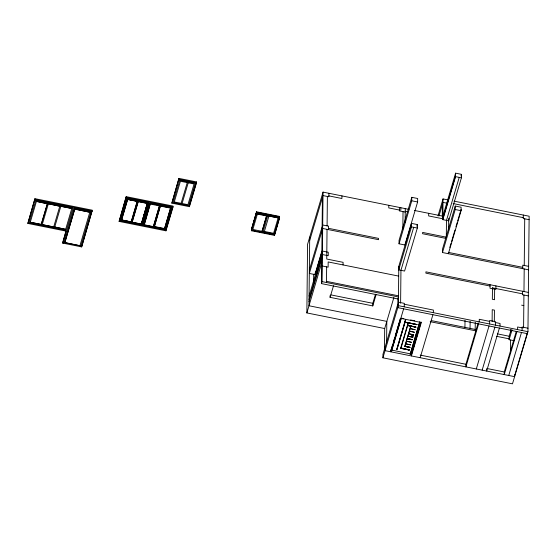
<?xml version="1.0" encoding="UTF-8"?>
<svg xmlns="http://www.w3.org/2000/svg" width="557" height="557" viewBox="0 0 557 557"><rect width="100%" height="100%" fill="white"/><g stroke="black" fill="none" stroke-linecap="round" stroke-linejoin="round"><path stroke-width="0.84" d="M62.621 243.075L66.158 231.127L27.85 223.434L34.938 198.675L92.274 210.191L81.656 246.897L62.621 243.075L65.935 231.058M30.273 222.236L41.253 224.443L30.273 222.236L36.407 201.383L47.387 203.737L36.407 201.383M27.85 223.434L34.938 198.675M42.228 224.638L53.702 226.943L42.228 224.638L48.362 203.785L59.829 206.236L48.362 203.785M89.844 212.12L79.936 245.707L64.807 242.671L74.715 209.077L89.844 212.266L74.715 209.077M65.656 229.338L54.677 226.991L65.656 229.338L71.79 208.492L60.81 206.285L71.79 208.492M79.936 245.707L64.807 242.525M81.656 246.897L92.03 211.026M119.114 221.414L126.202 196.656L173.053 206.062L173.046 206.932L165.965 230.821L119.114 221.414L126.202 196.656M120.333 220.809L126.94 198.222L120.333 220.809L142.049 225.174L148.656 202.295L142.049 224.596L130.951 222.361M132.155 222.201L141.311 224.032L147.438 203.333L138.289 201.495L132.155 222.34L132.162 221.763L138.296 201.056L147.445 202.894L141.304 224.179L121.544 219.924L124.754 220.565M121.544 220.21L127.678 199.218L137.314 201.154L137.551 200.067M130.944 222.946L130.951 222.076M131.187 221.568L131.18 222.146L137.314 201.3L127.678 199.364M137.321 200.861L137.314 201.446L127.671 199.51M137.551 200.645L134.286 199.698M138.296 201.056L138.289 201.641L147.438 203.479M141.304 224.179L147.201 203.723M142.049 225.174L144.994 214.396M170.247 206.925L171.835 207.531L165.227 229.825L143.024 225.369L143.031 224.499M144.235 224.77L150.376 203.486L159.525 205.324L159.518 205.902L153.384 226.608L144.235 224.77L150.376 203.486M153.384 226.608L159.525 205.324M154.122 227.597L154.136 226.727M160.493 205.818L170.623 207.852L164.489 228.836L154.359 226.803L154.366 226.226M154.359 226.803L160.5 205.526M164.489 228.836L170.623 207.852M165.227 229.825L171.835 207.239M165.965 230.821L165.979 229.95M171.855 203.152L178.943 178.393L196.51 181.916L196.503 182.787L189.429 206.675L171.855 203.152L178.943 178.393M189.429 206.675L189.436 205.812M274.476 233.662L274.469 234.121L279.586 216.422L256.526 211.792L251.409 229.832L256.519 212.593L279.572 217.223L279.565 218.135L274.462 235.374L251.402 230.744L256.519 212.934L266.894 214.675M251.402 230.744L256.512 213.505L256.526 211.792M266.65 215.496L261.783 232.262L266.615 215.956L257.39 214.104L252.843 229.463L262.062 231.315M274.462 235.374L279.572 217.223M384.462 350.283L384.685 328.553L306.865 312.923L307.582 244.258L323.046 192.102L408.873 209.341M313.619 282.155L313.695 274.329M322.064 230.452L309.323 273.452L315.178 274.629L315.199 272.895M397.795 307.652L397.886 298.956L321.514 283.617L322.461 194.094M321.514 283.617L322.099 281.626L323.046 192.102M326.493 282.51L326.653 266.866M327.043 229.345L326.736 259.04L343.084 262.326L343.056 264.93M327.084 225.87L327.384 196.461M328.526 229.644L328.567 226.163L322.705 224.993M328.909 193.279L328.867 196.76L323.011 195.584M376.205 294.34L372.779 305.911L330.078 297.341L330.099 295.6M341.942 195.897L341.914 198.508L328.881 195.89M372.779 305.911L372.807 303.307L375.502 294.207M453.997 201.126L529.15 216.22L527.952 331.68L512.482 383.836L382.917 357.81L382.951 354.336L397.809 304.171M385.075 347.171L385.04 350.645L514.605 376.664L514.626 374.931M386.586 343.119L386.809 321.389L308.968 305.758L309.706 237.094M388.793 205.31L388.765 207.914L399.376 210.045M390.917 349.949L390.896 351.822L403.63 308.822M392.601 344.811L390.91 350.52L391.689 350.673L391.696 350.102L411.414 354.064L411.393 355.937L421.301 322.496L400.803 318.374M396.619 349.65L405.419 319.836L405.064 322.113L416.908 324.494L405.064 322.113M398.735 269.873L398.77 266.399L411.532 223.399L417.367 224.568L417.332 228.05L404.591 271.05L398.735 269.873L411.491 226.873L411.532 223.399M382.917 357.81L398.387 305.661L398.791 266.399M399.028 243.799L399.063 240.325L411.797 197.324L417.659 198.501L417.618 201.975L404.883 244.976L399.028 243.799L411.762 200.798L411.797 197.324M399.404 207.441L399.369 210.915L405.224 212.092M400.838 210.344L400.866 207.733M400.608 303.203L400.949 270.319L413.691 227.319M400.622 348.299L409.249 350.033L400.622 348.299L408.114 322.997L404.988 322.252L416.838 324.634L408.434 322.942L400.936 348.362M402.85 228.948L403.031 211.653M404.243 306.837L404.278 303.356L398.422 302.179M405.12 222.173L405.259 208.617M404.723 346.405L409.903 347.443L404.723 346.405L410.697 326.242L407.668 325.518L415.877 327.168L410.92 326.172L404.946 346.447M409.311 349.81L401.005 348.028L409.249 350.033M409.973 347.22L405.016 346.113L409.903 347.443M421.071 322.009L411.407 354.635L410.182 354.391L419.595 322.064M410.648 344.929L405.698 343.822L410.648 344.818M411.414 342.332L406.464 341.225L411.421 342.221M412.159 339.84L407.264 338.51L412.222 339.505M412.897 337.347L407.94 336.24L412.897 337.236M413.635 334.854L408.678 333.747L413.635 334.743M414.387 332.306C406.965 329.953 408.664 331.499 414.387 332.195M415.132 329.786C407.989 327.551 409.13 328.867 415.139 329.667M415.961 326.994L407.752 325.232L415.877 327.279M428.688 213.317L428.66 215.928L442.836 218.776L455.57 175.775M433.36 312.686L433.388 310.075L404.271 304.226M442.293 216.436L442.432 200.917M528.593 269.825L442.488 252.53L442.523 249.049L455.257 206.048L461.112 207.225L461.078 210.706L448.343 253.707L448.357 252.398L522.751 267.339M442.467 217.495L455.598 173.164L461.454 174.341L461.419 177.822L448.684 220.823L442.829 219.646L443.038 198.926L448.162 199.956M448.587 230.306L448.712 218.212M442.488 252.53L455.222 209.529L455.257 206.048M442.829 219.646L455.563 176.646L455.598 173.164M464.942 327.349L465.011 320.4M478.164 322.928L465.917 364.278L465.889 366.882L478.63 323.882M470.066 328.379L470.136 321.424M475.191 329.41L475.26 322.454M479.236 321.897L479.264 319.286L489.673 321.375M486.686 369.319L486.665 371.053L499.406 328.052M489.645 323.986L489.68 320.512L495.535 321.688L495.5 325.163M490.049 284.724L490.014 288.206L495.869 289.382L495.904 285.901M492.116 321.577L492.235 309.699L494.435 310.138L494.31 322.023M500.012 326.068L500.04 323.464L495.528 322.552M516.262 331.457L504.266 371.979L504.238 374.583L516.973 331.582M514.139 340.717L509.119 339.707L509.154 336.233L511.117 329.619M510.456 352.755L510.588 340M510.665 332.223L510.692 329.64M517.585 329.598L517.606 326.987L522.125 327.892M522.097 330.503L522.132 327.029L527.987 328.205M522.501 291.241L522.466 294.723L528.321 295.899M522.738 268.648L522.772 265.167L528.628 266.343M523.295 215.044L523.26 218.525L529.115 219.695M523.587 327.899L523.928 295.015M523.97 291.541L524.2 268.94M524.241 265.459L524.722 218.817M397.775 307.645L527.361 333.671L527.354 332.794L514.612 375.794M527.361 333.671L527.382 331.93M41.253 224.297L47.387 203.59M41.016 225.237L47.624 202.943M53.702 226.943L59.836 206.09M54.44 227.931L61.04 205.637M63.595 243.27L73.977 208.234L91.056 211.66L80.674 246.702M64.807 242.671L74.715 209.223M127.678 199.218L121.544 220.064L131.18 221.999M137.071 201.69L130.944 222.654L120.333 220.523M145.481 212.739L148.413 202.832M149.387 203.319L143.031 224.791L154.129 227.019M143.024 225.369L149.624 203.075L171.835 207.531M160.736 204.725L154.129 227.312L165.227 229.54M165.234 228.962L165.728 227.305M166.459 224.833L167.191 222.354M170.86 209.968L171.354 208.311M166.223 229.129L172.809 206.884M180.879 204.12L187.486 181.819M189.679 204.983L196.51 181.916M251.416 229.491L256.526 212.245L279.579 216.875M267.82 215.35L268.049 214.563L262.939 232.151M274.963 232.025L279.586 216.422M309.664 240.568L322.406 197.568M309.365 269.978L322.099 226.978M315.192 273.759L321.563 252.258M315.178 274.629L322.287 250.65M309.093 296.052L321.828 253.052M309.038 299.527L321.793 256.526M309.017 301.699L321.751 258.699M306.865 312.923L321.709 262.758M330.078 297.341L333.504 285.762M384.685 328.553L393.91 297.403M416.88 226.226L417.367 224.568M397.886 298.956L398.478 296.965L322.099 281.626M393.569 341.545L394.774 337.465M395.261 335.836L400.33 318.701M390.903 350.952L400.455 318.701M391.933 349.288L401.103 318.353M391.689 350.673L401.339 318.103M396.89 349.587L405.691 319.885M396.89 349.705L404.988 322.364M438.025 215.803L443.038 198.926M438.965 215.97L442.397 204.391M412.069 335.314L412.34 334.854M459.226 177.377L446.484 220.377L446.31 237.185L422.617 232.422L422.603 233.731L445.565 238.34M412.953 336.268L412.389 336.693M413.197 335.537L412.932 334.861L412.131 335.098M416.831 324.745L416.908 324.376M460.966 175.998L461.454 174.341M410.182 354.391L419.832 321.821M411.902 351.697L412.626 349.253M413.593 345.988L414.317 343.544M414.798 341.907L419.874 324.78M411.414 354.064L420.591 323.067M449.826 247.44L451.052 243.305M451.539 241.647L454.972 230.076M455.946 226.769L457.172 222.633M457.666 220.976L461.092 209.397M420.173 357.705L432.914 314.705M476.298 368.971L489.032 325.97M482.153 370.147L494.888 327.147M509.119 339.707L512.057 329.786M508.75 375.488L521.484 332.487M412.779 336.442L412.117 336.156M411.825 336.136L412.626 335.899L412.953 336.358L412.389 336.783L411.86 336.47M412.988 335.599L412.166 335.439M412.027 335.982L412.855 336.15M455.563 176.646L461.419 177.822M453.099 203.563L523.267 217.655M443.003 202.407L447.187 203.242M411.762 200.798L417.618 201.975M455.222 209.529L461.078 210.706M414.464 210.462L442.864 216.165M405.231 211.221L407.745 211.73M178.936 179.263L196.503 182.787M411.491 226.873L417.332 228.05M187.249 182.619L180.412 181.248L174.285 201.947L181.116 203.319M256.512 213.505L279.565 218.135M328.526 228.335L378.544 238.382L378.53 239.684L322.67 228.467M126.195 197.519L173.046 206.932M128.57 198.55L130.206 198.884M164.698 205.812L166.285 206.125M126.933 198.515L148.649 202.873M150.369 204.064L159.518 205.902M160.493 206.104L170.616 208.137M261.296 231.475L262.946 231.803M263.767 231.97L267.882 232.798M269.532 233.125L273.647 233.954M253.804 230.313L255.405 230.633M259.395 231.434L260.989 231.754M261.79 231.914L274.469 234.462M251.409 230.173L274.462 234.803M322.419 251.061L328.275 252.237L328.24 255.712L322.385 254.542M528.356 292.418L425.91 271.844L425.896 273.146L490.035 286.033M495.883 288.512L522.473 293.852M34.924 199.545L92.267 211.061M126.362 220.892L130.38 221.693M154.366 226.511L164.489 228.544M398.694 276.105L328.17 261.943L328.122 267.158L322.266 265.981M521.624 305.152L523.824 305.591M326.506 281.355L398.485 295.809M398.387 305.661L527.952 331.68M330.942 294.897L372.807 303.307M431.424 320.623L476.701 329.716M497.324 333.852L509.154 336.233M430.22 321.688L475.852 330.851M496.663 336.337L509.133 338.837M402.175 318.277L403.86 318.611M410.586 319.962L414.784 320.804M407.264 338.628L412.222 339.624M407.202 338.726L412.159 339.721M420.201 355.094L465.917 364.278M486.693 368.449L504.266 371.979M412.089 336.72L411.762 336.254M413.162 335.022L412.988 335.697L412.069 335.223M492.465 287.823L492.346 299.269L494.539 299.708L494.658 288.268L492.465 287.823M35.669 200.541L29.061 222.835L66.394 230.333L73.002 208.04L35.669 200.541M179.674 180.252L173.074 202.546L188.684 205.686L195.291 183.392L179.674 180.252M188.224 182.814L182.09 203.514L187.946 204.691L194.08 183.991L188.224 182.814M268.92 216.074L264.373 231.44L273.591 233.292L278.145 217.926L268.92 216.074"/></g></svg>
